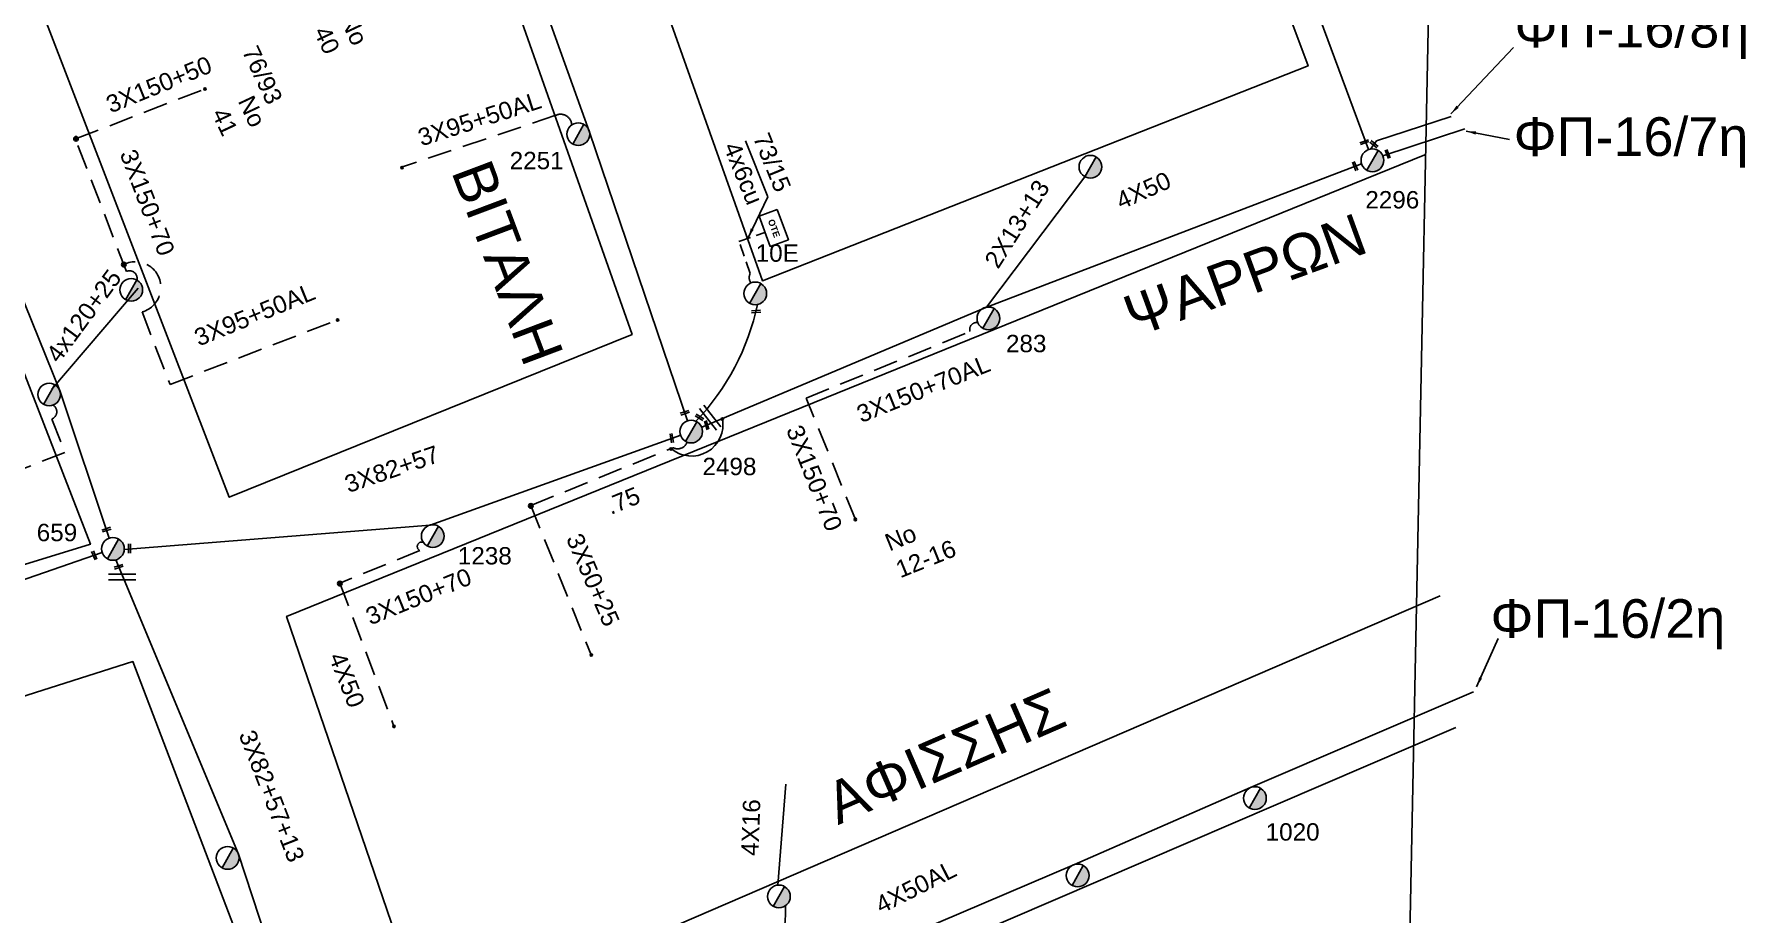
# Model space of a CAD drawing. Header units: millimetres. Extents: x 771 to 3391, y 686 to 1835.
# Drawn here: x 2738.9 to 2916.3, y 1071.6 to 1162.7 of the extents above; entities that cross this region are included whole.
import ezdxf

# ---------------------------------------------------------------- set-up
doc = ezdxf.new("R2010")
doc.units = ezdxf.units.MM
doc.linetypes.add('DASHED', pattern=[19.05, 12.7, -6.35])
for name, color, linetype in [('Pillar OTE', 7, 'Continuous'), ('Άγνωστα', 7, 'Continuous'), ('Γυμνά εναέρια ΧΤ και ΦΟΠ (3Φ)   4x50+16AL', 7, 'Continuous'), ('Εναέρια παροχή ΧΤ 4x16', 7, 'SYN_LINE'), ('Επιγραφές - Σχήματα', 7, 'Continuous'), ('Καλωδια Χ.Τ 3x95+35', 7, 'DASHED'), ('Καλωδια ΧΤ  3X95+50', 7, 'Continuous'), ('Καλώδια ΧΤ   3x150+50CU', 7, 'DASHED'), ('Καλώδια ΧΤ   3x150+70AL', 7, 'DASHED'), ('Μηχανική τομή', 7, 'Continuous'), ('Στύλος ΦΜ', 7, 'Continuous'), ('Στύλος ΦΜ @ 1', 7, 'Continuous'), ('Συνδέσεις', 7, 'Continuous'), ('Συνεστραμμένα ΧΤ   3x70+54.6+25 AL', 7, 'SYN_LINE'), ('Συνεστραμμένα ΧΤ   4x120+25 AL', 7, 'SYN_LINE'), ('Τομή', 7, 'Continuous'), ('Υπόβαθρο ΔΕΗ', 7, 'Continuous'), ('Υπόγεια Καλώδια Δικτύου ΧΤ   .075', 7, 'DASHED'), ('Υπόγεια καλώδια Παροχών ΧΤ   4x50AL', 7, 'DASHED'), ('Υπόγεια καλώδια Παροχών ΧΤ   4x6', 7, 'DASHED')]:
    doc.layers.add(name, color=color, linetype=linetype)
doc.styles.add('arial', font='ARIAL.TTF')
doc.styles.get("Standard").update_dxf_attribs({"font": 'ARIAL.TTF'})
doc.linetypes.add('SYN_LINE', pattern='A,0.5,-0.0001,["/\\/\\/\\/",Standard,S=0.1,R=0,X=0,Y=-0.05],-0.25', length=0.7501)
doc.dimstyles.new('ISO-25', dxfattribs={"dimtxt": 2.5, "dimasz": 2.5, "dimexe": 1.25, "dimexo": 0.625, "dimtad": 1, "dimtxsty": 'Standard', "dimcen": 2.5, "dimadec": 0, "dimazin": 0, "dimtfac": 1, "dimtmove": 0, "dimatfit": 3, "dimfxl": 1, "dimarcsym": 0})

# ---------------------------------------------------------------- blocks, each defined once
blk = doc.blocks.new('ΥΠΑΡΧΩΝ ΤΣΙΜΕΝΤΕΝΙΟΣ ΣΤΥΛΟΣ')
at = {"layer": 'Στύλος ΦΜ'}
blk.add_hatch(color=7, dxfattribs=at).paths.add_polyline_path([(-1.29, -2.28, 0.574793), (2.62, 0, 0.268822), (1.3, 2.27)])
at = {"layer": 'Στύλος ΦΜ', "color": 7}
blk.add_line((-1.29, -2.28), (1.3, 2.27), dxfattribs=at)
blk.add_circle((0, 0), 2.62, dxfattribs=at)
at = {"layer": 'Στύλος ΦΜ', "flags": 4}
for tag, p in [('ΑΡΙΘΜΟΣ', (-4.68, 8.05)), ('ΤΥΠΟΣ', (-4.91, 3.03))]:
    blk.add_attdef(tag, p, '', height=4, dxfattribs=at)
blk = doc.blocks.new('ΜΗΧΑΝΙΚΗ ΤΟΜΗ')
at = {"layer": 'Μηχανική τομή', "ltscale": 40}
for p, q in [((-1.89, 0.78), (1.89, 0.78)), ((1.89, 0), (-1.89, 0))]:
    blk.add_line(p, q, dxfattribs=at)
blk = doc.blocks.new('ΤΟΜΗ')
at = {"layer": 'Τομή', "ltscale": 40}
for p, q in [((-5.68, 0), (5.68, 0)), ((5.68, -2.33), (-5.68, -2.33))]:
    blk.add_line(p, q, dxfattribs=at)
blk = doc.blocks.new('_ΣΥΝΔΕΣΗ')
at = {"layer": 'Συνδέσεις', "linetype": 'SYN_LINE', "ltscale": 40}
blk.add_hatch(color=256, dxfattribs=at).paths.add_polyline_path([(0.5, -0.01, 1), (-0.5, -0.01, 1)])
at = {"layer": 'Συνδέσεις'}
blk.add_circle((0, -0.01), 0.5, dxfattribs=at)
blk = doc.blocks.new('PILLAR ΟΤΕ')
at = {"layer": 'Pillar OTE', "ltscale": 40}
blk.add_lwpolyline([(-3.31, 2.02), (3.39, 2.02), (3.39, -1.99), (-3.31, -1.99)], close=True, dxfattribs=at)
at = {"layer": 'Pillar OTE', "insert": (-1.81, 0.71), "char_height": 1.3575, "width": 109.961, "attachment_point": 1}
blk.add_mtext('{\\fArial|b1|i0|c161|p34;OTE}', dxfattribs=at)

msp = doc.modelspace()

# ---------------------------------------------------------------- linework, layer by layer
at = {"layer": 'Άγνωστα', "color": 6}
msp.add_lwpolyline([(2847.81121, 1147.94736), (2837.60478, 1134.41841)], dxfattribs=at)
at = {"layer": 'Γυμνά εναέρια ΧΤ και ΦΟΠ (3Φ)   4x50+16AL', "color": 2, "linetype": 'Continuous', "ltscale": 0.2}
msp.add_lwpolyline([(2688.42178, 1261.86314), (2699.23866, 1234.32972), (2709.4848, 1208.38805), (2721.71523, 1177.22918), (2731.32217, 1151.00432), (2741.58686, 1125.67238), (2746.6834, 1110.49099)], dxfattribs=at)
at = {"layer": 'Γυμνά εναέρια ΧΤ και ΦΟΠ (3Φ)   4x50+16AL', "color": 6, "linetype": 'Continuous', "ltscale": 0.2}
for points in [[(2808.0476, 1121.94748), (2837.54222, 1134.40522), (2876.50941, 1149.27312)], [(2522.77749, 1036.43246), (2539.33243, 1053.5961), (2569.30996, 1083.27238), (2587.79384, 1099.5798), (2595.49551, 1082.33643), (2614.10365, 1067.91506), (2636.49873, 1073.30494), (2679.1968, 1086.64143), (2708.24921, 1095.92971), (2745.94598, 1108.98713)]]:
    msp.add_lwpolyline(points, dxfattribs=at)
at = {"layer": 'Γυμνά εναέρια ΧΤ και ΦΟΠ (3Φ)   4x50+16AL', "color": 5, "linetype": 'Continuous', "ltscale": 0.2}
msp.add_lwpolyline([(2748.23452, 1109.31537), (2779.95049, 1111.84059), (2805.93412, 1121.1511)], dxfattribs=at)
at = {"layer": 'Γυμνά εναέρια ΧΤ και ΦΟΠ (3Φ)   4x50+16AL', "color": 30, "linetype": 'Continuous', "ltscale": 0.2}
msp.add_lwpolyline([(2802.88149, 964.01982), (2792.38216, 991.75324), (2780.58234, 1022.35169), (2771.46388, 1042.97035), (2760.06619, 1077.73108), (2747.36087, 1108.23624)], dxfattribs=at)
at = {"layer": 'Γυμνά εναέρια ΧΤ και ΦΟΠ (3Φ)   4x50+16AL', "color": 1, "linetype": 'Continuous', "ltscale": 0.2}
msp.add_lwpolyline([(2771.46388, 1042.97035), (2783.08736, 1049.33877), (2811.23721, 1061.53845), (2846.72961, 1076.65546), (2864.99582, 1084.63218), (2888.12117, 1094.5608)], dxfattribs=at)
at = {"layer": 'Εναέρια παροχή ΧΤ 4x16', "color": 1, "linetype": 'SYN_LINE', "ltscale": 15}
msp.add_lwpolyline([(2815.96972, 1074.521), (2816.80761, 1084.98298)], dxfattribs=at)
msp.add_arc((2804.52212, 1071.80495), 12.26757, 303.1877936, 2.7157819, dxfattribs=at)
at = {"layer": 'Καλωδια Χ.Τ 3x95+35', "color": 2, "linetype": 'DASHED', "ltscale": 0.2}
msp.add_lwpolyline([(2740.85745, 1124.26955, -0.608487767), (2740.73956, 1122.82943), (2742.08195, 1119.36968), (2728.22787, 1113.99429)], format="xyb", dxfattribs=at)
at = {"layer": 'Καλωδια ΧΤ  3X95+50', "color": 5, "linetype": 'DASHED', "ltscale": 0.2}
msp.add_lwpolyline([(2794.61527, 1153.31008, 0.540079822), (2792.96492, 1154.30878), (2776.98691, 1148.93995)], format="xyb", dxfattribs=at)
at = {"layer": 'Καλωδια ΧΤ  3X95+50', "color": 2, "linetype": 'DASHED', "ltscale": 0.2}
msp.add_lwpolyline([(2748.1852, 1138.84103, -1.10635469), (2750.0763, 1133.93414), (2752.97564, 1126.41113), (2770.34898, 1133.10674)], format="xyb", dxfattribs=at)
at = {"layer": 'Καλώδια ΧΤ   3x150+50CU', "color": 2, "linetype": 'DASHED', "ltscale": 0.2}
msp.add_lwpolyline([(2743.16622, 1151.86396), (2756.658, 1157.06364)], dxfattribs=at)
at = {"layer": 'Καλώδια ΧΤ   3x150+50CU', "color": 6, "linetype": 'DASHED', "ltscale": 0.2}
msp.add_lwpolyline([(2790.36621, 1113.86992), (2796.64883, 1098.37599)], dxfattribs=at)
at = {"layer": 'Καλώδια ΧΤ   3x150+70AL', "color": 2, "linetype": 'DASHED', "ltscale": 0.2}
msp.add_lwpolyline([(2749.54311, 1137.24139, 0.614701016), (2748.45934, 1138.12973), (2743.16622, 1151.86396)], format="xyb", dxfattribs=at)
at = {"layer": 'Καλώδια ΧΤ   3x150+70AL', "color": 6, "linetype": 'DASHED', "ltscale": 0.2}
msp.add_lwpolyline([(2824.02336, 1112.4222), (2818.92344, 1124.99939), (2835.91335, 1131.88861, -0.576006174), (2836.72416, 1132.81931)], format="xyb", dxfattribs=at)
at = {"layer": 'Καλώδια ΧΤ   3x150+70AL', "color": 5, "linetype": 'DASHED', "ltscale": 0.2}
msp.add_lwpolyline([(2779.22681, 1110.05706, 0.944877321), (2778.87123, 1109.19935), (2770.56655, 1105.83189)], format="xyb", dxfattribs=at)
at = {"layer": 'Συνεστραμμένα ΧΤ   3x70+54.6+25 AL', "color": 2, "linetype": 'SYN_LINE', "ltscale": 20}
msp.add_lwpolyline([(2824.00734, 1288.84405), (2836.95854, 1257.75188), (2850.29772, 1222.09093), (2858.47908, 1200.53524), (2868.33089, 1174.74759), (2877.21734, 1150.75118)], dxfattribs=at)
at = {"layer": 'Συνεστραμμένα ΧΤ   3x70+54.6+25 AL', "color": 5, "linetype": 'SYN_LINE', "ltscale": 20}
msp.add_lwpolyline([(2757.69547, 1259.18685), (2769.14442, 1229.1337), (2783.34264, 1189.14828), (2796.46275, 1152.55112), (2806.62547, 1122.64975)], dxfattribs=at)
at = {"layer": 'Συνεστραμμένα ΧΤ   3x70+54.6+25 AL', "color": 2, "linetype": 'SYN_LINE', "ltscale": 8}
msp.add_lwpolyline([(2877.43815, 1150.80935), (2878.06274, 1151.66675), (2885.77721, 1154.19948)], dxfattribs=at)
at = {"layer": 'Συνεστραμμένα ΧΤ   3x70+54.6+25 AL', "color": 6, "linetype": 'SYN_LINE', "ltscale": 8}
msp.add_lwpolyline([(2878.70828, 1150.1121), (2887.21556, 1152.90511)], dxfattribs=at)
at = {"layer": 'Συνεστραμμένα ΧΤ   3x70+54.6+25 AL', "linetype": 'SYN_LINE', "ltscale": 10}
msp.add_arc((2789.17319, 1139.99897), 25.27036, 316.4943019, 347.8727311, dxfattribs=at)
at = {"layer": 'Συνεστραμμένα ΧΤ   4x120+25 AL', "color": 2, "linetype": 'SYN_LINE', "ltscale": 15}
msp.add_lwpolyline([(2740.72799, 1125.91282), (2749.6846, 1136.38773)], dxfattribs=at)
at = {"layer": 'Υπόβαθρο ΔΕΗ'}
for points in [[(887.18759, 748.25165), (2875.29445, 763.38266), (2895.53155, 1762.67838)], [(2760.11294, 1290.06747), (2813.5866, 1312.51801), (2870.95186, 1159.43548), (2814.3932, 1137.15602), (2760.11294, 1290.06747)], [(2704.92594, 1255.32971), (2715.24661, 1260.12571), (2716.39051, 1271.06603), (2747.00032, 1284.27063), (2800.87735, 1131.59833), (2759.11344, 1114.72766), (2704.92594, 1255.32971)], [(2679.81766, 1089.89698), (2744.71819, 1109.85529), (2690.58256, 1249.37988), (2637.63444, 1225.90966), (2679.81766, 1089.89698)], [(2814.93458, 1145.87269), (2812.62641, 1151.66385)], [(2884.63315, 1104.51812), (2779.81887, 1059.29404), (2765.05969, 1102.37207), (2883.05681, 1150.21863)], [(2674.22868, 1026.96319), (2765.73238, 1054.10289), (2749.12892, 1097.69703), (2635.20264, 1061.41333), (2638.57458, 1051.29626), (2674.22868, 1026.96319)], [(2886.26812, 1090.84466), (2784.62571, 1047.20562), (2808.0301, 987.09286), (2815.06052, 978.64355), (2864.19747, 1030.64134), (2885.28873, 1043.58964)]]:
    msp.add_lwpolyline(points, dxfattribs=at)
msp.add_arc((2807.03532, 1122.24766), 3.25923, 229.4734727, 11.0281086, dxfattribs=at)
at = {"layer": 'Υπόγεια Καλώδια Δικτύου ΧΤ   .075', "color": 6, "linetype": 'DASHED', "ltscale": 0.2}
msp.add_lwpolyline([(2790.36621, 1113.86992), (2805.12315, 1119.8537, 0.45018185), (2806.5848, 1120.43416)], format="xyb", dxfattribs=at)
at = {"layer": 'Υπόγεια καλώδια Παροχών ΧΤ   4x50AL', "color": 5, "linetype": 'DASHED', "ltscale": 0.2}
msp.add_lwpolyline([(2770.56655, 1105.83189), (2776.18235, 1090.97084)], dxfattribs=at)
at = {"layer": 'Υπόγεια καλώδια Παροχών ΧΤ   4x6', "linetype": 'DASHED', "ltscale": 0.1}
msp.add_lwpolyline([(2813.21059, 1136.93888, -0.314478594), (2813.13017, 1137.92313), (2811.95932, 1141.22148), (2814.63698, 1142.17199)], format="xyb", dxfattribs=at)

# ---------------------------------------------------------------- block references
at = {"layer": 'Pillar OTE', "xscale": 0.5, "yscale": 0.5, "zscale": 0.5, "rotation": 290.0966908352368}
msp.add_blockref('PILLAR ΟΤΕ', (2815.55204, 1142.65914), dxfattribs=at)
at = {"layer": 'Μηχανική τομή'}
for p, xscale, yscale, zscale, rotation in [((2876.82311, 1151.43088), 0.25, 0.25, 0.25, 18.51409692688359), ((2877.8568, 1151.38404), 0.249999999999919, 0.249999999999919, 0.249999999999919, 140.0317898333802), ((2879.30212, 1150.3298), 0.249999999999919, 0.249999999999919, 0.249999999999919, 112.4170817310728), ((2875.92078, 1149.07692), 0.249999999999919, 0.249999999999919, 0.249999999999919, 112.4170817310728), ((2813.73935, 1133.86811), 0.25, 0.25, 0.25, 4.160960231006399), ((2806.37325, 1123.38753), 0.25, 0.25, 0.25, 18.51409692688359), ((2807.80327, 1122.92526), 0.25, 0.25, 0.25, 328.257912172128), ((2808.69928, 1122.22273), 0.2499999999999189, 0.2499999999999189, 0.2499999999999189, 107.4989743746693), ((2805.09182, 1120.86058), 0.249999999999919, 0.249999999999919, 0.249999999999919, 99.62776517971889), ((2746.41728, 1111.2837), 0.2499999999999679, 0.2499999999999679, 0.2499999999999679, 17.99380577412801), ((2745.20968, 1108.73809), 0.249999999999919, 0.249999999999919, 0.249999999999919, 112.4170817310728), ((2748.87427, 1109.41653), 0.249999999999919, 0.249999999999919, 0.249999999999919, 90.72427004128906), ((2747.68143, 1107.42591), 0.2499999999999679, 0.2499999999999679, 0.2499999999999679, 17.99380577412801)]:
    msp.add_blockref('ΜΗΧΑΝΙΚΗ ΤΟΜΗ', p, dxfattribs=dict(at, xscale=xscale, yscale=yscale, zscale=zscale, rotation=rotation))
at = {"layer": 'Στύλος ΦΜ @ 1', "ltscale": 40}
ref = msp.add_blockref('ΥΠΑΡΧΩΝ ΤΣΙΜΕΝΤΕΝΙΟΣ ΣΤΥΛΟΣ', (2795.30176, 1152.35306), dxfattribs=dict(at, xscale=0.4499999999998181, yscale=0.4499999999998181, zscale=0.4499999999998181))
ref.add_attrib('ΤΥΠΟΣ', '2251', (2788.18884, 1148.72345), dxfattribs={"layer": 'Στύλος ΦΜ', "height": 1.8, "flags": 4})
at = {"layer": 'Στύλος ΦΜ @ 1', "ltscale": 40, "xscale": 0.4499999999998181, "yscale": 0.4499999999998181, "zscale": 0.4499999999998181}
for p in [(2848.39225, 1148.97183), (2748.95755, 1136.21951), (2758.95195, 1077.34951), (2847.06967, 1075.52785), (2816.09957, 1073.35041)]:
    msp.add_blockref('ΥΠΑΡΧΩΝ ΤΣΙΜΕΝΤΕΝΙΟΣ ΣΤΥΛΟΣ', p, dxfattribs=at)
at = {"layer": 'Στύλος ΦΜ @ 1', "ltscale": 40}
ref = msp.add_blockref('ΥΠΑΡΧΩΝ ΤΣΙΜΕΝΤΕΝΙΟΣ ΣΤΥΛΟΣ', (2877.62635, 1149.64672), dxfattribs=dict(at, xscale=0.4499999999998181, yscale=0.4499999999998181, zscale=0.4499999999998181))
ref.add_attrib('ΤΥΠΟΣ', '2296', (2876.88955, 1144.65697), dxfattribs={"layer": 'Στύλος ΦΜ', "height": 1.8, "flags": 4})
ref = msp.add_blockref('ΥΠΑΡΧΩΝ ΤΣΙΜΕΝΤΕΝΙΟΣ ΣΤΥΛΟΣ', (2813.64543, 1135.84433), dxfattribs=dict(at, xscale=0.4499999999998181, yscale=0.4499999999998181, zscale=0.4499999999998181))
ref.add_attrib('ΤΥΠΟΣ', '10Ε', (2813.69216, 1139.13091), dxfattribs={"layer": 'Στύλος ΦΜ', "height": 1.8, "flags": 4})
ref = msp.add_blockref('ΥΠΑΡΧΩΝ ΤΣΙΜΕΝΤΕΝΙΟΣ ΣΤΥΛΟΣ', (2837.81645, 1133.25982), dxfattribs=dict(at, xscale=0.4499999999998181, yscale=0.4499999999998181, zscale=0.4499999999998181))
ref.add_attrib('ΤΥΠΟΣ', '283', (2839.63659, 1129.75762), dxfattribs={"layer": 'Στύλος ΦΜ', "height": 1.8, "flags": 4})
ref = msp.add_blockref('ΥΠΑΡΧΩΝ ΤΣΙΜΕΝΤΕΝΙΟΣ ΣΤΥΛΟΣ', (2740.44759, 1125.37371), dxfattribs=dict(at, xscale=0.4499999999998181, yscale=0.4499999999998181, zscale=0.4499999999998181))
ref.add_attrib('ΤΥΠΟΣ', '352', (2732.44916, 1125.01071), dxfattribs={"layer": 'Στύλος ΦΜ', "height": 1.8, "flags": 4})
ref = msp.add_blockref('ΥΠΑΡΧΩΝ ΤΣΙΜΕΝΤΕΝΙΟΣ ΣΤΥΛΟΣ', (2807.00447, 1121.53463), dxfattribs=dict(at, xscale=0.4499999999998181, yscale=0.4499999999998181, zscale=0.4499999999998181))
ref.add_attrib('ΤΥΠΟΣ', '2498', (2808.175, 1117.01619), dxfattribs={"layer": 'Στύλος ΦΜ', "height": 1.8, "flags": 4})
ref = msp.add_blockref('ΥΠΑΡΧΩΝ ΤΣΙΜΕΝΤΕΝΙΟΣ ΣΤΥΛΟΣ', (2747.05823, 1109.37446), dxfattribs=dict(at, xscale=0.4499999999998181, yscale=0.4499999999998181, zscale=0.4499999999998181))
ref.add_attrib('ΤΥΠΟΣ', '659', (2739.15709, 1110.17095), dxfattribs={"layer": 'Στύλος ΦΜ', "height": 1.8, "flags": 4})
ref = msp.add_blockref('ΥΠΑΡΧΩΝ ΤΣΙΜΕΝΤΕΝΙΟΣ ΣΤΥΛΟΣ', (2780.21778, 1110.69355), dxfattribs=dict(at, xscale=0.4499999999998181, yscale=0.4499999999998181, zscale=0.4499999999998181))
ref.add_attrib('ΤΥΠΟΣ', '1238', (2782.81281, 1107.75865), dxfattribs={"layer": 'Στύλος ΦΜ', "height": 1.8, "flags": 4})
ref = msp.add_blockref('ΥΠΑΡΧΩΝ ΤΣΙΜΕΝΤΕΝΙΟΣ ΣΤΥΛΟΣ', (2865.447, 1083.54426), dxfattribs=dict(at, xscale=0.4499999999998181, yscale=0.4499999999998181, zscale=0.4499999999998181))
ref.add_attrib('ΤΥΠΟΣ', '1020', (2866.55771, 1079.13952), dxfattribs={"layer": 'Στύλος ΦΜ', "height": 1.8, "flags": 4})
at = {"layer": 'Συνδέσεις'}
for p, xscale, yscale, zscale in [((2756.59294, 1157.03857), 0.25, 0.25, 0.25), ((2743.22793, 1151.88775), 0.4777242751394019, 0.4777242751394019, 0.4777242751394019), ((2777.03321, 1148.89471), 0.25, 0.25, 0.25), ((2748.1852, 1138.84103), 0.4777242751394019, 0.4777242751394019, 0.4777242751394019), ((2770.34898, 1133.10674), 0.25, 0.25, 0.25), ((2810.24195, 1122.83088), 0.25, 0.25, 0.25), ((2804.91677, 1119.73322), 0.25, 0.25, 0.25), ((2790.38055, 1113.83455), 0.4777242751394019, 0.4777242751394019, 0.4777242751394019), ((2824.02336, 1112.4222), 0.25, 0.25, 0.25), ((2770.584, 1105.78571), 0.4777242751394019, 0.4777242751394019, 0.4777242751394019), ((2796.64883, 1098.37599), 0.25, 0.25, 0.25), ((2776.18235, 1090.97084), 0.25, 0.25, 0.25)]:
    msp.add_blockref('_ΣΥΝΔΕΣΗ', p, dxfattribs=dict(at, xscale=xscale, yscale=yscale, zscale=zscale))
at = {"layer": 'Τομή', "xscale": 0.2499999999999669, "yscale": 0.2499999999999669, "zscale": 0.2499999999999669, "rotation": 308.1680509152084}
msp.add_blockref('ΤΟΜΗ', (2809.19763, 1123.15286), dxfattribs=at)
at = {"layer": 'Τομή', "xscale": 0.25, "yscale": 0.25, "zscale": 0.25}
msp.add_blockref('ΤΟΜΗ', (2748.00621, 1106.75399), dxfattribs=at)

# ---------------------------------------------------------------- texts
at = {"ltscale": 40, "char_height": 4, "width": 67.4273804, "attachment_point": 1, "style": 'arial'}
for s, insert, rotation in [('{\\H1.083x;BITAΛH}', (2786.15074, 1150.03513), 290.6293288), ('{\\H1.083x;ΨAPPΩN}', (2851.44291, 1135.30108), 20.0890911), ('{\\H1.083x;AΦIΣΣHΣ}', (2820.49285, 1084.7045), 23.4793936)]:
    msp.add_mtext(s, dxfattribs=dict(at, insert=insert, rotation=rotation))
at = {"layer": 'Άγνωστα', "color": 7}
note = msp.add_mtext_dynamic_manual_height_columns('No ', width=1.8, gutter_width=1.89371, heights=[0.04535, 0], dxfattribs=dict(at, insert=(2770.60702, 1168.37578), char_height=1.8, attachment_point=1, rotation=295.1972149))
for column, words in zip(note.columns.linked_columns, ['40']):
    column.text = words
at = {"layer": 'Άγνωστα', "color": 7, "char_height": 1.8, "attachment_point": 1}
for s, gutter_width, insert, rotation in [('76/93', 2.12179, (2762.03283, 1161.72489), 295.1972149), ('3X150+50', 12.5, (2746.14172, 1156.16448), 22.1491672), ('3X95+50AL', 12.5, (2778.49084, 1152.79829), 17.7164874), ('3X150+70', 12.5, (2749.41794, 1150.98494), 290.9022926), ('4X50', 12.5, (2850.83902, 1146.14795), 24.1053974), ('2X13+13', 12.5, (2837.30125, 1139.26174), 57.5834249), ('4x120+25', 12.5, (2739.99967, 1129.58936), 53.5702227), ('3X95+50AL', 12.5, (2755.28431, 1132.00696), 22.1491672), ('3X150+70', 12.5, (2818.49013, 1122.40536), 291.6182318), ('3X82+57', 12.5, (2770.88119, 1116.85829), 18.8929566), ('.75', 12.5, (2797.98439, 1114.5517), 22.1491672), ('3X50+25', 12.5, (2795.65676, 1111.17804), 293.2588359), ('3X150+70', 12.5, (2773.06172, 1103.10199), 22.1610959), ('4X50', 12.5, (2771.07759, 1098.85825), 291.4758503), ('3X82+57+13', 12.5, (2761.74707, 1090.79108), 291.3321964)]:
    msp.add_mtext_dynamic_manual_height_columns(s, width=1.8, gutter_width=gutter_width, heights=[0.04535], dxfattribs=dict(at, insert=insert, rotation=rotation))
at = {"layer": 'Άγνωστα', "color": 7}
note = msp.add_mtext_dynamic_manual_height_columns('No ', width=1.8, gutter_width=2.12179, heights=[0.04535, 0], dxfattribs=dict(at, insert=(2759.93319, 1160.1061), char_height=1.8, attachment_point=1, rotation=295.1972149))
for column, words in zip(note.columns.linked_columns, ['41']):
    column.text = words
at = {"layer": 'Εναέρια παροχή ΧΤ 4x16', "color": 7, "insert": (2812.18292, 1077.59368), "char_height": 1.8, "attachment_point": 1, "rotation": 88.059707}
msp.add_mtext_dynamic_manual_height_columns('4X16', width=1.8, gutter_width=12.5, heights=[0.04535], dxfattribs=at)
at = {"layer": 'Επιγραφές - Σχήματα', "ltscale": 0.2, "char_height": 4, "width": 19.6718533, "attachment_point": 1}
for s, insert in [('ΦΠ-16/8η', (2892.35882, 1165.33974)), ('ΦΠ-16/7η', (2892.26354, 1154.10288)), ('ΦΠ-16/2η', (2889.85922, 1104.15481))]:
    msp.add_mtext(s, dxfattribs=dict(at, insert=insert))
at = {"layer": 'Καλώδια ΧΤ   3x150+70AL', "color": 7, "insert": (2823.95493, 1124.07512), "char_height": 1.8, "attachment_point": 1, "rotation": 21.9248823}
msp.add_mtext_dynamic_manual_height_columns('3X150+70AL', width=1.8, gutter_width=12.5, heights=[0.04535], dxfattribs=at)
at = {"layer": 'Καλώδια ΧΤ   3x150+70AL', "color": 7}
note = msp.add_mtext_dynamic_manual_height_columns('No ', width=1.8, gutter_width=1.99847, heights=[0.04535, 0], dxfattribs=dict(at, insert=(2823.36289, 1109.35079), char_height=1.8, attachment_point=1, rotation=21.9248823))
for column, words in zip(note.columns.linked_columns, ['12-16']):
    column.text = words
at = {"layer": 'Υπόγεια καλώδια Παροχών ΧΤ   4x50AL', "color": 7, "ltscale": 0.2, "char_height": 1.8, "attachment_point": 1, "rotation": 292.1666036}
for s, insert in [('73/15', (2815.05026, 1152.68839)), ('4x6cu', (2811.9872, 1151.74704))]:
    msp.add_mtext_dynamic_manual_height_columns(s, width=1.8, gutter_width=12.5, heights=[0.11759], dxfattribs=dict(at, insert=insert))
at = {"layer": 'Υπόγεια καλώδια Παροχών ΧΤ   4x50AL', "color": 7, "insert": (2825.88653, 1073.13313), "char_height": 1.8, "attachment_point": 1, "rotation": 26.7764123}
msp.add_mtext_dynamic_manual_height_columns('4X50AL', width=1.8, gutter_width=12.5, heights=[0.04535], dxfattribs=at)

# ---------------------------------------------------------------- leaders
at = {"layer": 'Επιγραφές - Σχήματα', "ltscale": 40}
for points in [[(2885.76973, 1154.47137), (2892.25833, 1161.33126)], [(2887.36254, 1152.6627), (2891.84319, 1151.78823)], [(2812.90064, 1141.60787), (2814.93458, 1145.87269)], [(2888.43104, 1095.08438), (2890.67136, 1100.09714)]]:
    msp.add_leader(points, dimstyle='ISO-25', override={"dimasz": 1, "dimtad": 0}, dxfattribs=at)

doc.saveas('drawing.dxf')
